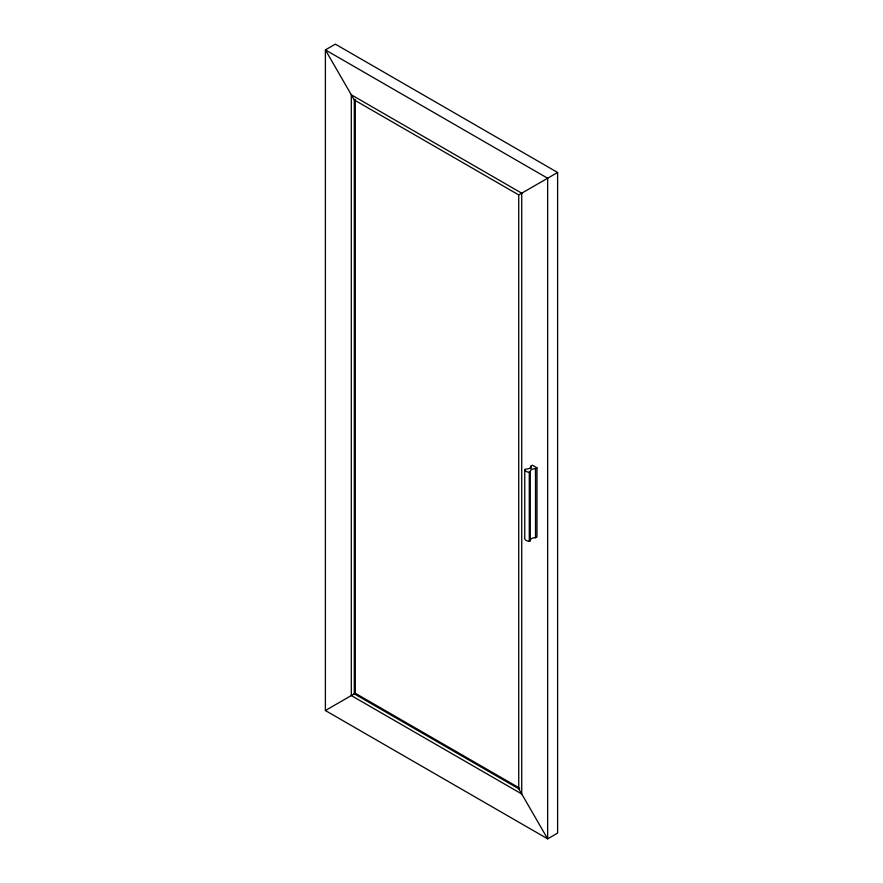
<?xml version="1.0" encoding="UTF-8"?>
<svg xmlns="http://www.w3.org/2000/svg" width="883" height="883" viewBox="0 0 883 883"><rect width="100%" height="100%" fill="white"/><g stroke="black" fill="none" stroke-linecap="round" stroke-linejoin="round"><path stroke-width="1.32" d="M519.745 788.21L518.74 788.784L354.293 693.839L354.293 99.967L325.386 49.901L547.648 178.234L547.648 838.85L518.74 788.784L518.74 194.922L557.615 172.472L335.352 44.15L325.386 49.901L325.386 710.528L547.648 838.85L557.615 833.099L557.615 172.472M524.756 469.646L525.738 469.083A4.879 2.815 0 0 0 530.981 466.058L532.427 465.22L536.963 467.847L536.963 536.897L535.517 537.725A4.879 2.815 0 0 0 530.275 540.76L529.292 541.323A5.088 2.936 0 0 1 524.756 538.696L524.756 469.646A5.088 2.936 0 0 0 529.292 472.273L530.275 471.699A4.879 2.815 0 0 1 535.517 468.674L536.963 467.847M325.386 710.528L355.286 693.265L355.286 99.393L354.293 99.967L518.74 194.922M355.286 693.265L518.553 787.526M535.517 468.674L535.517 537.725M530.981 466.058L530.981 468.763M530.275 471.699L530.275 540.76M529.292 472.273L529.292 541.323M521.732 193.189L351.302 94.79L351.302 695.561L521.732 793.96L521.732 193.189"/></g></svg>
